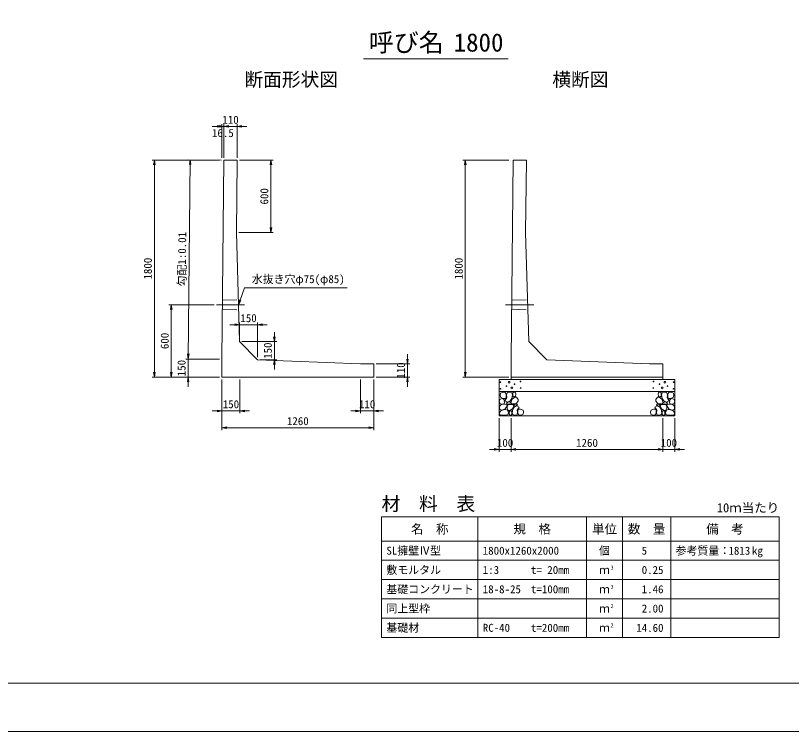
# Model space of a CAD drawing. Units: millimetres at full size, sheet at 1:20. Extents: x 0 to 16820, y 0 to 11880.
# Drawn here: x 6612 to 13052, y 0 to 5940 of the extents above; entities that cross this region are included whole.
import ezdxf
from ezdxf.enums import TextEntityAlignment as Align

# ---------------------------------------------------------------- set-up
doc = ezdxf.new("R2010")
doc.units = ezdxf.units.MM
doc.header["$LTSCALE"] = 20
doc.linetypes.add('CHAIN', pattern=[18.5, 12, -1.5, 3.5, -1.5])
doc.linetypes.add('DASHED_SPACED', pattern=[12, 6, -6])
for name, color, linetype, lineweight in [('D-BMK', 2, 'CHAIN', 13), ('D-DCR-HCHn', 4, 'Continuous', 9), ('D-MTR-FRAM', 7, 'Continuous', 13), ('D-MTR-LINE', 7, 'Continuous', 13), ('D-STR-DIM', 7, 'Continuous', 13), ('D-STR-STRn', 1, 'Continuous', 13), ('D-STR-TXT', 7, 'Continuous', 13), ('D-TTL', 2, 'Continuous', 13), ('D-TTL-TXT', 7, 'Continuous', 13)]:
    doc.layers.add(name, color=color, linetype=linetype, lineweight=lineweight)
doc.layers.add('D-MTR', color=7, linetype='Continuous')
doc.layers.add('D-MTR-TXT', color=7, linetype='Continuous')
doc.styles.add('ＭＳ ゴシック', font='')
doc.styles.get('ＭＳ ゴシック').set_extended_font_data('MS Gothic')

# ---------------------------------------------------------------- blocks, each defined once
blk = doc.blocks.new('open_arrow')
at = {"color": 0, "linetype": 'Continuous', "lineweight": -2}
blk.add_lwpolyline([(7.5, 1.25), (0, 0), (7.5, -1.25)], dxfattribs=at)

msp = doc.modelspace()

# ---------------------------------------------------------------- linework, layer by layer
at = {"layer": 'D-BMK'}
for p, q in [((8279.5, 3540), (8512.36, 3540)), ((10679.5, 3540), (10912.36, 3540))]:
    msp.add_line(p, q, dxfattribs=at)
at = {"layer": 'D-DCR-HCHn'}
for points in [[(10676.2, 2811.59), (10655.4, 2816.22), (10636.9, 2806.97), (10634.59, 2786.17), (10639.21, 2769.99), (10662.33, 2763.05), (10678.51, 2763.05), (10685.44, 2774.61), (10685.44, 2800.04)], [(10694.69, 2813.91), (10687.76, 2793.1), (10690.07, 2769.99), (10673.89, 2744.56), (10694.69, 2733), (10717.8, 2744.56), (10731.67, 2763.05), (10736.3, 2793.1), (10731.67, 2809.28), (10717.8, 2816.22)], [(10733.98, 2758.43), (10722.43, 2730.69), (10731.67, 2719.14), (10759.41, 2719.14), (10770.97, 2723.76), (10782.53, 2739.94), (10782.53, 2753.81), (10770.97, 2772.3), (10757.1, 2774.61)], [(10738.61, 2809.28), (10738.61, 2781.55), (10750.16, 2774.61), (10761.72, 2781.55), (10764.03, 2797.73), (10761.72, 2811.59), (10745.54, 2816.22)], [(11976.02, 2758.43), (11987.57, 2730.69), (11978.33, 2719.14), (11950.59, 2719.14), (11939.03, 2723.76), (11927.47, 2739.94), (11927.47, 2753.81), (11939.03, 2772.3), (11952.9, 2774.61)], [(11971.39, 2809.28), (11971.39, 2781.55), (11959.84, 2774.61), (11948.28, 2781.55), (11945.97, 2797.73), (11948.28, 2811.59), (11964.46, 2816.22)], [(12015.31, 2813.91), (12022.24, 2793.1), (12019.93, 2769.99), (12036.11, 2744.56), (12015.31, 2733), (11992.2, 2744.56), (11978.33, 2763.05), (11973.7, 2793.1), (11978.33, 2809.28), (11992.2, 2816.22)], [(12033.8, 2811.59), (12054.6, 2816.22), (12073.1, 2806.97), (12075.41, 2786.17), (12070.79, 2769.99), (12047.67, 2763.05), (12031.49, 2763.05), (12024.56, 2774.61), (12024.56, 2800.04)], [(10632.28, 2753.81), (10625.35, 2733), (10634.59, 2719.14), (10657.71, 2716.82), (10673.49, 2723.6), (10666.95, 2739.94), (10671.58, 2749.18), (10662.33, 2758.43), (10648.46, 2763.05)], [(10676.16, 2677.01), (10693.28, 2702.69), (10691.14, 2709.11), (10667.59, 2715.53), (10646.19, 2713.39), (10631.21, 2700.55), (10629.07, 2685.57), (10631.21, 2670.59), (10648.33, 2666.31)], [(10699.31, 2733), (10687.76, 2723.76), (10692.38, 2716.82), (10708.56, 2716.82), (10715.49, 2719.14), (10720.12, 2728.38), (10713.18, 2735.32)], [(10736.08, 2677.01), (10746.78, 2702.69), (10738.22, 2713.39), (10712.54, 2713.39), (10701.84, 2709.11), (10691.14, 2694.13), (10691.14, 2681.29), (10701.84, 2664.17), (10714.68, 2662.03)], [(10768.19, 2700.55), (10778.89, 2709.11), (10774.61, 2715.53), (10759.62, 2715.53), (10753.2, 2713.39), (10748.92, 2704.83), (10755.34, 2698.41)], [(11941.81, 2700.55), (11931.11, 2709.11), (11935.39, 2715.53), (11950.38, 2715.53), (11956.8, 2713.39), (11961.08, 2704.83), (11954.66, 2698.41)], [(11973.92, 2677.01), (11963.22, 2702.69), (11971.78, 2713.39), (11997.46, 2713.39), (12008.16, 2709.11), (12018.86, 2694.13), (12018.86, 2681.29), (12008.16, 2664.17), (11995.32, 2662.03)], [(12010.69, 2733), (12022.24, 2723.76), (12017.62, 2716.82), (12001.44, 2716.82), (11994.51, 2719.14), (11989.88, 2728.38), (11996.82, 2735.32)], [(12033.84, 2677.01), (12016.72, 2702.69), (12018.86, 2709.11), (12042.41, 2715.53), (12063.81, 2713.39), (12078.79, 2700.55), (12080.93, 2685.57), (12078.79, 2670.59), (12061.67, 2666.31)], [(12077.72, 2753.81), (12084.65, 2733), (12075.41, 2719.14), (12052.29, 2716.82), (12036.51, 2723.6), (12043.05, 2739.94), (12038.42, 2749.18), (12047.67, 2758.43), (12061.54, 2763.05)], [(10684.72, 2623.5), (10699.7, 2629.92), (10703.98, 2651.33), (10695.42, 2666.31), (10680.44, 2670.59), (10661.17, 2668.45), (10639.77, 2659.89), (10629.07, 2647.05), (10629.07, 2632.06), (10635.49, 2623.5), (10661.17, 2625.64)], [(10731.8, 2629.92), (10731.8, 2655.61), (10721.1, 2662.03), (10710.4, 2655.61), (10708.26, 2640.62), (10710.4, 2627.78), (10725.38, 2623.5)], [(10772.47, 2625.64), (10778.89, 2644.91), (10776.75, 2666.31), (10791.73, 2689.85), (10772.47, 2700.55), (10751.06, 2689.85), (10738.22, 2672.73), (10733.94, 2644.91), (10738.22, 2629.92), (10751.06, 2623.5)], [(10789.59, 2627.78), (10808.85, 2623.5), (10825.97, 2632.06), (10828.11, 2651.33), (10823.83, 2666.31), (10802.43, 2672.73), (10787.45, 2672.73), (10781.03, 2662.03), (10781.03, 2638.48)], [(11920.41, 2627.78), (11901.15, 2623.5), (11884.03, 2632.06), (11881.89, 2651.33), (11886.17, 2666.31), (11907.57, 2672.73), (11922.55, 2672.73), (11928.97, 2662.03), (11928.97, 2638.48)], [(11937.53, 2625.64), (11931.11, 2644.91), (11933.25, 2666.31), (11918.27, 2689.85), (11937.53, 2700.55), (11958.94, 2689.85), (11971.78, 2672.73), (11976.06, 2644.91), (11971.78, 2629.92), (11958.94, 2623.5)], [(11978.2, 2629.92), (11978.2, 2655.61), (11988.9, 2662.03), (11999.6, 2655.61), (12001.74, 2640.62), (11999.6, 2627.78), (11984.62, 2623.5)], [(12025.28, 2623.5), (12010.3, 2629.92), (12006.02, 2651.33), (12014.58, 2666.31), (12029.56, 2670.59), (12048.83, 2668.45), (12070.23, 2659.89), (12080.93, 2647.05), (12080.93, 2632.06), (12074.51, 2623.5), (12048.83, 2625.64)]]:
    msp.add_lwpolyline(points, close=True, dxfattribs=at)
for centre, radius in [((10635.73, 2897.43), 3), ((10708.34, 2897.43), 7.5), ((10803.13, 2903.48), 3), ((11906.87, 2903.48), 3), ((12001.66, 2897.43), 7.5), ((12074.27, 2897.43), 3), ((10636.87, 2843.92), 3), ((10687.29, 2865.76), 3), ((10731.66, 2849.97), 7.5), ((10752.71, 2881.64), 3), ((10804.27, 2849.97), 3), ((11905.73, 2849.97), 3), ((11957.29, 2881.64), 3), ((11978.34, 2849.97), 7.5), ((12022.71, 2865.76), 3), ((12073.13, 2843.92), 3)]:
    msp.add_circle(centre, radius, dxfattribs=at)
at = {"layer": 'D-MTR-FRAM'}
for p, q in [((9650, 1780), (12950, 1780)), ((9650, 1780), (9650, 780)), ((12950, 1780), (12950, 780)), ((9650, 780), (12950, 780))]:
    msp.add_line(p, q, dxfattribs=at)
at = {"layer": 'D-MTR-LINE'}
for p, q in [((10450, 1780), (10450, 780)), ((11350, 1780), (11350, 780)), ((11650, 1780), (11650, 780)), ((12050, 1780), (12050, 780)), ((9650, 1580), (12950, 1580)), ((9650, 1420), (12950, 1420)), ((9650, 1260), (12950, 1260)), ((9650, 1100), (12950, 1100)), ((9650, 940), (12950, 940))]:
    msp.add_line(p, q, dxfattribs=at)
at = {"layer": 'D-STR-DIM'}
for p, q in [((8325, 4760), (8325, 5040)), ((8341.5, 4760), (8341.5, 5040)), ((8341.5, 4760), (8341.5, 5040)), ((8451.51, 4760), (8451.51, 5040)), ((8421.5, 5020), (8245, 5020)), ((8261.5, 5020), (8531.51, 5020)), ((8305, 4740), (7745, 4740)), ((7765, 2940), (7765, 4740)), ((8321.5, 4740.2), (8042.01, 4742.99)), ((8045.51, 3092.79), (8062.01, 4742.79)), ((8471.51, 4740), (8751.51, 4740)), ((8731.51, 4740), (8731.51, 4140)), ((10705, 4740), (10325, 4740)), ((10345, 2940), (10345, 4740)), ((8465.51, 4140), (8751.51, 4140)), ((8259.5, 3540), (7885, 3540)), ((7905, 2940), (7905, 3540)), ((8700.95, 3374.16), (8390.95, 3374.16)), ((8470.95, 3254.16), (8470.95, 3394.16)), ((8620.95, 3104.16), (8620.95, 3394.16)), ((8760.95, 3314.16), (8760.95, 3004.16)), ((8490.95, 3234.16), (8780.95, 3234.16)), ((8045, 2860), (8045, 3170)), ((8305, 3090.2), (8025.51, 3092.99)), ((9865, 2860), (9865, 3130)), ((8305, 3090), (8025, 3090)), ((8640.95, 3084.16), (8780.95, 3084.16)), ((9605, 3050), (9885, 3050)), ((8305, 2940), (7745, 2940)), ((8305, 2940), (7885, 2940)), ((8305, 2940), (8025, 2940)), ((8325, 2920), (8325, 2640)), ((8325, 2920), (8325, 2500)), ((8475, 2920), (8475, 2640)), ((9475, 2920), (9475, 2640)), ((9585, 2920), (9585, 2500)), ((9585, 2920), (9585, 2640)), ((9605, 2940), (9885, 2940)), ((10705, 2940), (10325, 2940)), ((8245, 2660), (8555, 2660)), ((9395, 2660), (9665, 2660)), ((10625, 2600), (10625, 2320)), ((10725, 2600), (10725, 2320)), ((10725, 2600), (10725, 2320)), ((11985, 2600), (11985, 2320)), ((11985, 2600), (11985, 2320)), ((12085, 2600), (12085, 2320)), ((8325, 2520), (9585, 2520)), ((10805, 2340), (10545, 2340)), ((10725, 2340), (11985, 2340)), ((11905, 2340), (12165, 2340))]:
    msp.add_line(p, q, dxfattribs=at)
at = {"layer": 'D-STR-STRn'}
for p, q in [((8325, 3090), (8341.5, 4740)), ((8341.5, 4740), (8451.51, 4740)), ((8445.51, 4140), (8451.51, 4740)), ((10725, 3090), (10741.5, 4740)), ((10741.5, 4740), (10851.51, 4740)), ((10845.51, 4140), (10851.51, 4740)), ((8445.51, 4140), (8470.95, 3234.16)), ((10845.51, 4140), (10870.95, 3234.16)), ((8620.95, 3084.16), (8470.95, 3234.16)), ((11020.95, 3084.16), (10870.95, 3234.16)), ((8325, 2940), (8325, 3090)), ((9475, 3050), (8620.95, 3084.16)), ((9475, 3050), (9585, 3050)), ((9585, 2940), (9585, 3050)), ((10725, 2940), (10725, 3090)), ((11875, 3050), (11020.95, 3084.16)), ((11875, 3050), (11985, 3050)), ((11985, 2940), (11985, 3050)), ((8325, 2940), (9585, 2940)), ((10625, 2620), (10625, 2920)), ((10625, 2920), (12085, 2920)), ((10725, 2940), (11985, 2940)), ((10725, 2940), (10725, 2920)), ((11985, 2940), (11985, 2920)), ((12085, 2920), (12085, 2620)), ((10625, 2820), (12085, 2820)), ((10625, 2620), (12085, 2620))]:
    msp.add_line(p, q, dxfattribs=at)
at = {"layer": 'D-STR-STRn', "linetype": 'DASHED_SPACED'}
for p, q in [((8329.88, 3577.5), (8461.17, 3582.49)), ((10729.88, 3577.5), (10861.17, 3582.49)), ((8329.13, 3502.5), (8463.55, 3497.49)), ((10729.13, 3502.5), (10863.55, 3497.49))]:
    msp.add_line(p, q, dxfattribs=at)
at = {"layer": 'D-STR-TXT'}
msp.add_lwpolyline([(8462.36, 3540), (8475.87, 3577.65), (8512.62, 3680), (9365.71, 3680)], dxfattribs=at)
at = {"layer": 'D-TTL'}
for points in [[(0, 0), (16820, 0), (16820, 11880), (0, 11880)], [(400, 400), (16420, 400), (16420, 11480), (400, 11480)]]:
    msp.add_lwpolyline(points, close=True, dxfattribs=at)
at = {"layer": 'D-TTL-TXT'}
msp.add_line((9500, 5580), (10700, 5580), dxfattribs=at)

# ---------------------------------------------------------------- block references
at = {"layer": 'D-STR-DIM', "xscale": 5.33, "yscale": 5.33}
for p, rotation in [((8325, 5020), 180), ((8341.5, 5020), 180), ((7765, 4740), 270), ((8062.01, 4742.79), 269.4), ((8731.51, 4740), 270), ((10345, 4740), 270), ((8731.51, 4140), 90), ((7905, 3540), 270), ((8470.95, 3374.16), 180), ((8760.95, 3234.16), 90), ((8045, 3090), 90), ((8045.51, 3092.79), 89.4), ((8760.95, 3084.16), 270), ((9865, 3050), 90), ((7765, 2940), 90), ((7905, 2940), 90), ((10345, 2940), 90), ((8045, 2940), 270), ((9865, 2940), 270), ((8325, 2660), 180), ((9475, 2660), 180), ((9585, 2520), 180), ((10625, 2340), 180), ((11985, 2340), 180), ((11985, 2340), 180)]:
    msp.add_blockref('open_arrow', p, dxfattribs=dict(at, rotation=rotation))
for p in [(8341.5, 5020), (8451.51, 5020), (8620.95, 3374.16), (8475, 2660), (9585, 2660), (8325, 2520), (10725, 2340), (10725, 2340), (12085, 2340)]:
    msp.add_blockref('open_arrow', p, dxfattribs=at)
at = {"layer": 'D-STR-TXT', "xscale": 5.33, "yscale": 5.33, "rotation": 70.3}
msp.add_blockref('open_arrow', (8462.36, 3540), dxfattribs=at)

# ---------------------------------------------------------------- texts
at = {"layer": 'D-MTR', "style": 'ＭＳ ゴシック'}
msp.add_text('材\u3000料\u3000表', height=113.9, dxfattribs=at).set_placement((9650, 1798.15), align=Align.BOTTOM_LEFT)
msp.add_text('10ｍ当たり', height=75.95, dxfattribs=at).set_placement((12950, 1795.43), align=Align.BOTTOM_RIGHT)
at = {"layer": 'D-MTR-TXT', "style": 'ＭＳ ゴシック'}
for s, height, p in [('名\u3000称', 75.95, (10050, 1680)), ('規\u3000格', 75.95, (10900, 1680)), ('単位', 75.95, (11500, 1680)), ('数\u3000量', 75.95, (11850, 1680)), ('備\u3000考', 75.95, (12500, 1680)), ('個', 66.46, (11500, 1500)), ('ｍ', 66.46, (11500, 1340)), ('ｍ', 66.46, (11500, 1180)), ('ｍ', 66.46, (11500, 1020)), ('ｍ', 66.46, (11500, 860))]:
    msp.add_text(s, height=height, dxfattribs=at).set_placement(p, align=Align.MIDDLE_CENTER)
for s, p in [('SL擁壁Ⅳ型', (9690, 1500)), ('1800x1260x2000', (10490, 1500)), ('参考質量：    kg', (12090, 1500)), ('敷モルタル', (9690, 1340)), ('1:3', (10490, 1340)), ('t= 20mm', (10890, 1340)), ('基礎コンクリート', (9690, 1180)), ('18-8-25', (10490, 1180)), ('t=100mm', (10890, 1180)), ('同上型枠', (9690, 1020)), ('基礎材', (9690, 860)), ('RC-40', (10490, 860)), ('t=200mm', (10890, 860))]:
    msp.add_text(s, height=66.46, dxfattribs=at).set_placement(p, align=Align.MIDDLE_LEFT)
for s, p in [('5', (11853.55, 1500)), ('1813', (12710, 1500)), ('0.25', (11990, 1340)), ('1.46', (11990, 1180)), ('2.00', (11990, 1020)), ('14.60', (11990, 860))]:
    msp.add_text(s, height=66.46, dxfattribs=at).set_placement(p, align=Align.MIDDLE_RIGHT)
for s, p in [('3', (11550, 1333.63)), ('3', (11550, 1173.63)), ('2', (11550, 1013.63)), ('2', (11550, 853.63))]:
    msp.add_text(s, height=33.23, dxfattribs=at).set_placement(p, align=Align.BOTTOM_LEFT)
at = {"layer": 'D-STR-DIM', "style": 'ＭＳ ゴシック'}
for s, p in [('110', (8396.5, 5075)), ('16.5', (8333.25, 4965)), ('150', (8545.95, 3429.16)), ('150', (8400, 2715)), ('110', (9530, 2715)), ('1260', (8955, 2575)), ('100', (10675, 2395)), ('1260', (11355, 2395)), ('100', (12035, 2395))]:
    msp.add_text(s, height=66.46, dxfattribs=at).set_placement(p, align=Align.MIDDLE_CENTER)
for s, rotation, p in [('600', 90, (8676.51, 4440)), ('勾配1:0.01', 89.427, (7993.61, 3918.4)), ('1800', 90, (7710, 3840)), ('1800', 90, (10290, 3840)), ('600', 90, (7850, 3240)), ('150', 90, (8705.95, 3159.16)), ('150', 90, (7990, 3015)), ('110', 90, (9810, 2995))]:
    msp.add_text(s, height=66.46, rotation=rotation, dxfattribs=at).set_placement(p, align=Align.MIDDLE_CENTER)
at = {"layer": 'D-STR-TXT', "style": 'ＭＳ ゴシック'}
msp.add_text('水抜き穴φ75(φ85)', height=66.46, dxfattribs=at).set_placement((8572.62, 3700), align=Align.BOTTOM_LEFT)
at = {"layer": 'D-TTL-TXT', "style": 'ＭＳ ゴシック'}
for s, height, p in [('呼び名', 151.9, (9855, 5595)), ('1800', 151.9, (10455, 5595)), ('断面形状図', 113.9, (8900, 5318.15)), ('横断図', 113.9, (11300, 5318.15))]:
    msp.add_text(s, height=height, dxfattribs=at).set_placement(p, align=Align.BOTTOM_CENTER)

doc.saveas('drawing.dxf')
